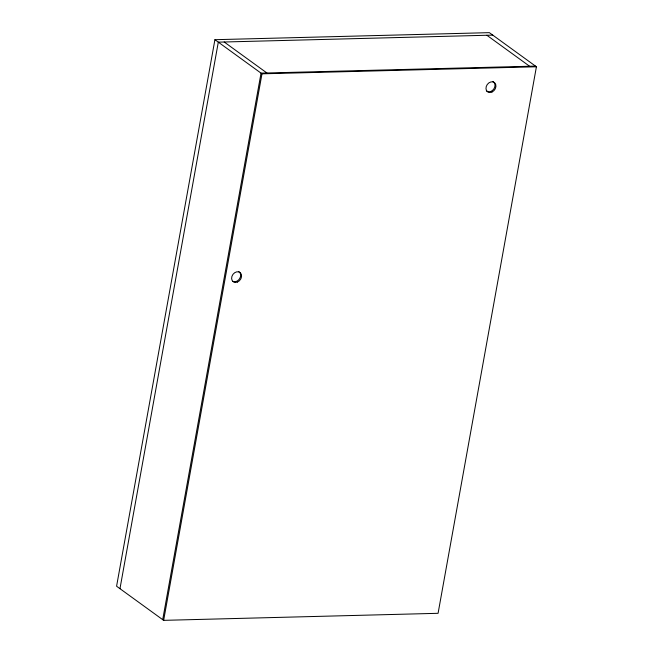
<?xml version="1.0" encoding="UTF-8"?>
<svg xmlns="http://www.w3.org/2000/svg" width="653" height="653" viewBox="0 0 653 653"><rect width="100%" height="100%" fill="white"/><g stroke="black" fill="none" stroke-linecap="round" stroke-linejoin="round"><path stroke-width="0.98" d="M214.919 39.694L116.585 586.223L163.642 620.35L438.081 613.306L536.415 66.777L489.358 32.65L214.919 39.694L261.984 73.822L536.415 66.777M119.972 588.68L218.306 42.151L492.746 35.107M162.703 619.664L261.037 73.144L535.476 66.1M163.642 620.35L261.984 73.822M486.86 35.262L529.591 66.247M224.191 42.004L266.922 72.989M238.492 271.444A5.738 4.555 -54 0 1 239.773 278.423A5.738 4.555 -54 0 1 232.827 281.378M492.762 81.454A5.738 4.555 -54 0 1 493.799 89.004A5.738 4.555 -54 0 1 486.289 90.808M237.504 282.031A5.738 4.555 -54 0 0 240.402 272.815A5.738 4.555 -54 0 0 231.897 276.431A5.738 4.555 -54 0 0 237.504 282.031M491.97 92.04A5.738 4.555 -54 0 0 494.688 82.8A5.738 4.555 -54 0 0 486.216 86.604A5.738 4.555 -54 0 0 491.97 92.04"/></g></svg>
